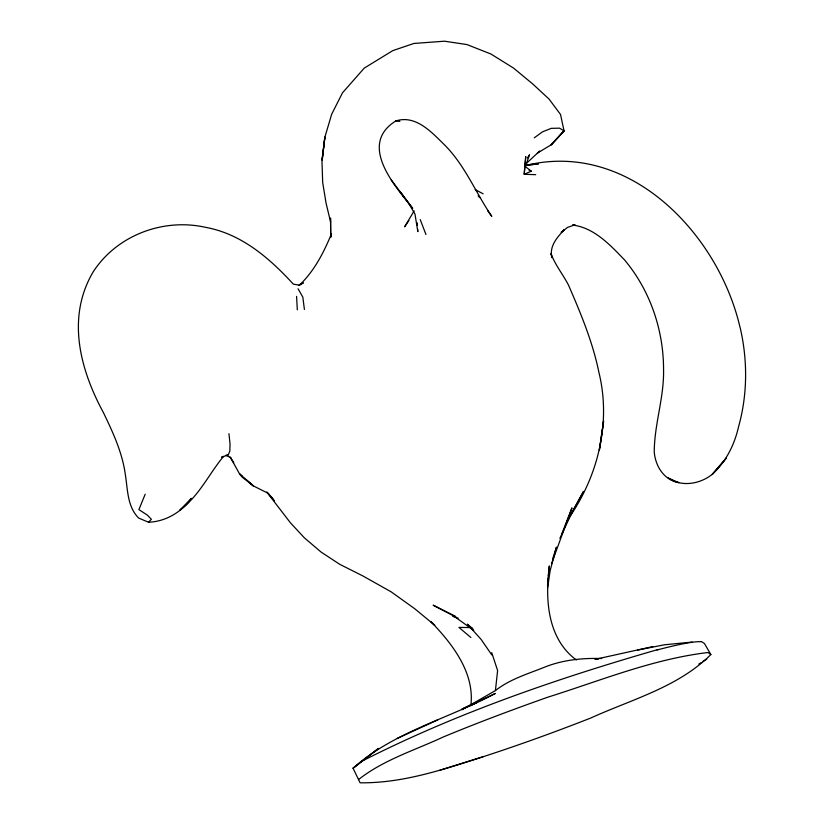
<?xml version="1.0" encoding="UTF-8"?>
<svg xmlns="http://www.w3.org/2000/svg" width="824" height="824" viewBox="0 0 824 824"><rect width="100%" height="100%" fill="white"/><g stroke="black" fill="none" stroke-linecap="round" stroke-linejoin="round"><path stroke-width="1.24" d="M470.803 705.808C474.995 673.064 452.572 644.111 431.107 621.873M524.847 166.221L531.305 171.165L524.198 174.297L525.733 156.704L524.198 174.297L535.703 174.667M547.507 585.606L548.187 578.232M548.424 575.77L549.33 565.934C545.066 598.863 547.167 638.549 576.378 659.972M462.058 709.721L495.42 690.584L497.614 670.53L491.701 652.608M331.042 236.354L331.361 234.037C323.688 252.731 313.975 271.601 298.999 285.547M547.569 587.976L550.205 570.435L556.488 547.095L552.605 559.033M525.084 167.334L529.533 154.778L527.494 157.899M551.483 563.76L571.959 507.872L561.535 534.549M145.178 494.235L138.906 509.603L147.403 515.154L151.389 519.274L148.495 522.231L138.69 518.09C127.009 506.441 127.782 488.941 125.227 473.8C122.137 452.149 112.806 432.085 103.391 412.577C79.887 369.121 66.363 317.487 93.071 272.044C116.72 235.283 163.286 217.783 205.65 227.352C241.576 233.903 269.52 258.159 293.323 284.126L298.515 285.042L303.366 282.838L300.091 284.867M221.862 457.104L228.3 454.838L229.824 451.119L230.04 443.961L228.938 433.692M559.877 538.309L571.578 513.414L583.526 491.423L569.024 517.719C598.121 475.881 611.284 422.403 598.894 372.355C592.744 342.063 580.735 313.274 568.447 285.011C562.936 274.361 555.119 264.926 550.999 253.586L551.967 257.716C548.959 246.458 557.23 237.065 564.491 229.597L561.185 232.337L567.499 227.424L575.018 224.798L572.783 224.777M414.142 210.903L404.594 226.837L408.889 220.564M330.599 222.017L330.537 218.082L330.712 237.374L330.599 222.017L326.067 203.157L322.668 182.372L321.947 160.052L324.862 137.217L331.66 114.268L342.485 92.834L364.249 68.104L392.821 50.614L413.916 43.456L444.476 41.2L466.971 44.568L490.929 54.013L513.537 68.073L532.809 84.038L549.093 99.107L560.536 114.505L564.049 130.903L551.256 144.756L537.351 153.12L539.648 151.091L525.939 163.801M471.884 705.004L477.374 702.151L461.955 709.083L495.306 693.458C448.215 718.827 393.604 731.918 353.053 768.246L360.098 782.8C402.606 783.315 442.993 769.626 482.926 756.803C519.213 744.989 555.108 732 590.633 718.075C631.668 699.391 678.152 687.195 710.855 654.544L704.438 643.503L701.409 641.546M564.049 130.903L551.256 144.756L564.049 130.903L559.558 128.163L551.277 128.348L542.573 131.799L534.251 137.824M487.509 210.481L491.804 216.382C475.263 192.136 464.427 163.822 442.859 143.263C430.54 131.037 414.966 114.701 395.726 120.984C358.079 144.643 394.377 185.338 412.711 208.39L400.443 192.167L408.22 202.55L414.966 214.013L417.84 231.626L417.644 229.113M358.492 779.597C383.459 759.841 414.843 750.262 443.415 736.924C477.786 722.648 512.662 709.639 547.733 697.207C600.469 680.665 652.752 659.066 707.94 652.526L710.855 654.544M495.42 690.584C509.407 679.522 526.752 674.217 543.119 667.759C561.721 660.003 581.651 657.902 601.664 658.531M698.865 664.062L700.843 662.815M702.821 661.569L706.786 659.066M361.005 761.664C455.476 713.409 556.53 678.749 658.304 649.425M397.086 738.469L437.863 719.826M221.708 457.114L223.531 456.393C208.843 474.109 199.068 496.017 179.951 510.025L191.425 498.335C181.496 512.168 165.583 521.633 148.495 522.231M439.923 770.213L482.926 756.803M637.56 650.105L664.371 644.801L692.109 642.061M652.773 646.603L594.938 659.385L598.358 659.004M226.569 455.167L228.3 454.838M525.753 165.449C628.825 140.121 717.931 233.202 739.839 326.562L740.261 328.045C747.677 360.356 747.574 394.366 738.664 426.358C734.565 444.558 726.181 461.502 712.369 474.233C700.143 484.1 681.695 487.293 668.223 478.023L678.811 482.648C663.897 479.949 655.523 466.302 654.256 452.18C654.266 424.442 664.123 397.734 663.557 369.914C663.67 330.187 650.157 290.439 624.541 259.921C610.399 245.192 594.31 227.846 573.051 225.117M525.774 165.531L533.21 164.687M535.693 164.409L538.165 164.12M525.279 164.955L538 163.935M471.833 627.558L458.978 627.424L470.864 637.519M395.726 120.984L399.856 121.355M452.685 616.301L458.154 618.196M529.09 170.269L531.305 171.165M225.714 455.332L230.493 457.505L239.485 473.79L241.937 476.9L253.287 485.861L268.202 493.339L273.012 498.973M455.775 616.506L433.136 605.176L453.221 615.641L473.697 630.37M475.18 189.592L483.122 193.815M242.246 476.2L239.485 473.79L253.287 485.861L246.85 480.227M472.997 629.083L467.404 624.17L481.154 639.465L491.815 654.967M431.148 621.801L434.773 625.272L414.76 608.761L391.215 591.879L362.766 575.883L339.818 564.368L321.113 552.08L304.417 537.876L290.491 522.89L266.801 492.052L274.402 500.724M478.116 195.947L479.856 197.657M391.297 180.034L404.203 197.152M230.04 457.001L231.41 458.989M230.493 457.505L233.728 462.789M298.061 288.781L302.841 297.165L304.406 309.453M420.23 219.606L425.946 234.51M417.181 222.82L417.366 225.333M296.578 296.362L297.32 309.834M657.027 649.992A194.011 15.1 -20 0 1 700.956 641.721M603.58 421.146L599.378 450.069L603.58 421.146M324.862 137.217L322.225 159.897L324.862 137.217M726.263 458.206L712.369 474.233L726.263 458.206M371.572 753.754L353.053 768.246L378.484 748.408L371.572 753.754"/></g></svg>
